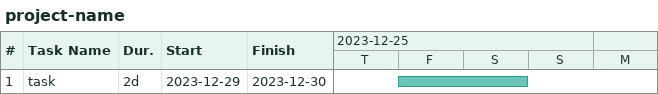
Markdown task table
project-name

| ID | Task | Duration | Start | Finish |
|---|---|---|---|---|
| 1 | task | 2d | 2023-12-29 | 2023-12-30 |
